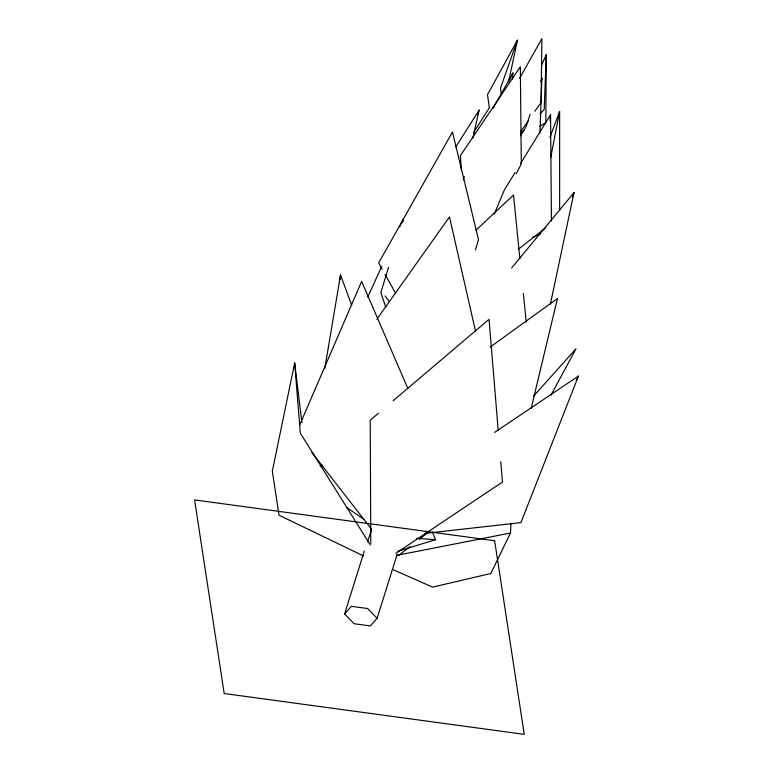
<?xml version="1.0" encoding="UTF-8"?>
<svg xmlns="http://www.w3.org/2000/svg" width="773" height="773" viewBox="0 0 773 773"><rect width="100%" height="100%" fill="white"/><g stroke="black" fill="none" stroke-linecap="round" stroke-linejoin="round"><path stroke-width="1.16" d="M541.39 65.637L546.269 54.661L545.835 122.501L539.854 126.424M539.94 133.082L541.892 78.324L540.791 81.687M546.269 54.661L544.202 109.515L540.056 113.795M392.442 569.372L432.59 587.113L490.807 573.518L510.48 533.012L510.953 523.369M512.605 79.02L512.914 73.01L493.126 108.181M402.984 221.6L403.158 219.203L399.67 226.885M549.97 120.685L550.54 114.733L520.615 163.499M340.052 279.749L340.535 274.946L351.725 305.325M324.795 368.392L340.535 274.946M541.438 80.692L541.892 78.324M550.714 157.479L559.623 111.544L559.633 210.507M301.885 422.551L294.677 362.972L272.309 471.259L279.034 515.214L363.59 555.99M508.557 81.977L517.427 40.167L487.492 94.683L489.299 107.505M550.337 304.407L573.991 192.612L511.62 267.97M463.442 179.896L464.225 176.408M472.854 138.048L479.125 110.153L455.819 146.831M531.157 408.444L557.459 298.494L490.314 347.019M475.443 249.93L478.497 239.562L452.456 131.98L378.693 262.868L382.2 269.168M388.519 267.361L380.857 292.581L385.814 307.422M402.115 222.643L403.158 219.203M397.177 554.289L377.108 618.342L370.306 625.937L354.053 623.724L344.594 613.917L364.315 551.004M572.532 197.183L573.991 192.612M530.162 114.23L526.123 126.579L520.538 135.777M367.436 541.892L371.378 530.5M517.427 40.167L500.421 88.277L501.474 94.18M549.903 137.294L559.623 111.544M494.546 432.436L578.426 376.074L520.934 522.625L424.406 533.457M477.318 114.626L479.125 110.153M494.208 214.15L504.411 189.916L515.011 172.64M299.74 424.899L361.629 281.382L407.825 388.394M367.755 297.141L381.717 266.405M509.909 79.513L512.914 73.01M576.281 380.384L578.426 376.074M516.287 173.625L521.302 163.982L520.335 66.787L460.35 155.692L461.394 170.041M550.917 395.274L576.011 348.749L533.486 396.269M519.601 78.353L541.883 38.65L541.081 102.461L534.935 111.254M473.501 132.705L489.551 107.486M520.615 131.768L528.114 121.023M376.818 319.268L449.48 216.913L475.569 331.424M344.594 613.917L351.396 606.322L367.648 608.535L377.108 618.342M521.012 133.478L524.326 130.057M475.917 230.238L513.514 195.047L519.881 258.684M378.451 413.226L370.219 420.212L370.789 543.39M393.071 400.81L489.038 319.297L498.227 430.571M518.248 249.312L545.767 227.793M398.53 555.526L409.874 546.675M419.324 539.293L427.827 532.655M320.119 466.419L322.09 465.066M395.834 553.304L502.469 482.023L500.798 461.684M532.665 237.369L540.424 234.064M397.989 551.207L435.576 539.699L432.291 531.988M396.713 555.372L510.48 533.012M416.454 538.356L435.576 539.699M347.145 507.842L364.073 519.417M311.867 452.495L371.494 529.157M385.176 295.895L389.341 301.76M370.364 545.052L300.311 433.16L294.677 362.972M385.118 274.425L395.65 293.325M523.36 293.498L526.239 322.312M550.54 114.733L551.449 220.923M494.623 540.733L194.574 499.909L224.199 693.526L524.249 734.35L494.623 540.733"/></g></svg>
